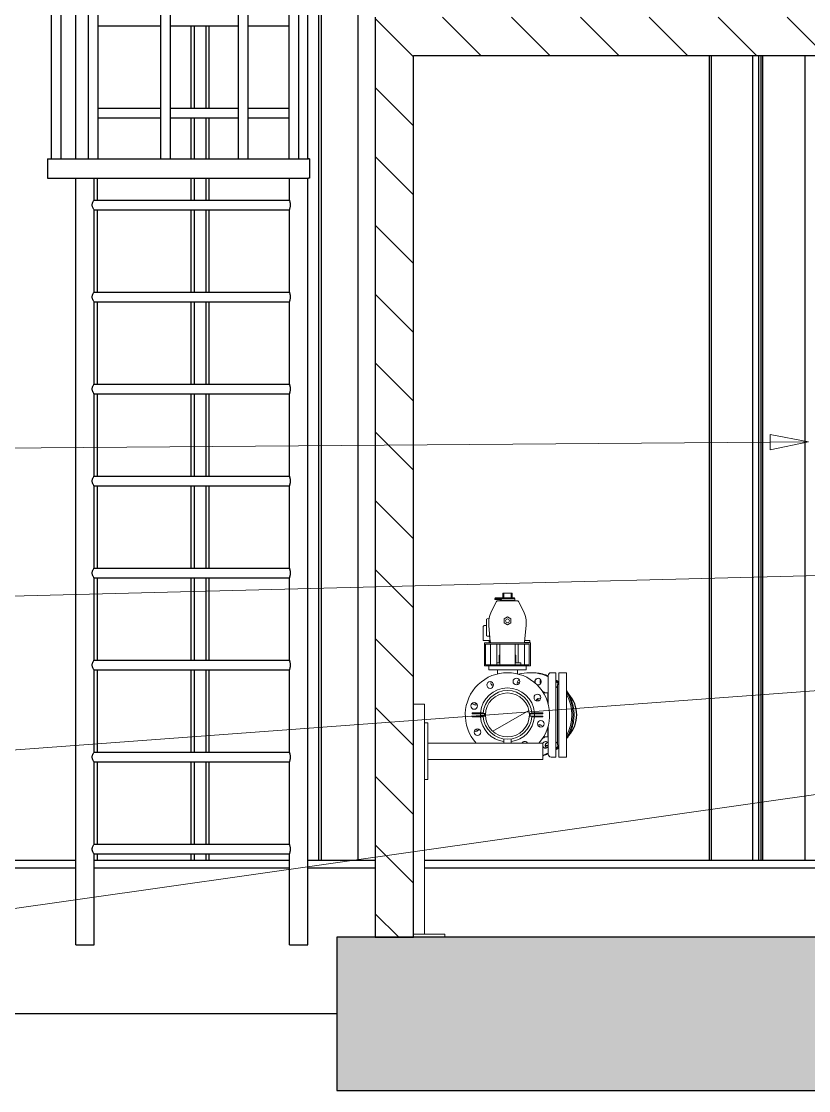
# Model space of a CAD drawing. Header units: millimetres. Extents: x -4172 to 126100, y -2 to 142133.
# Drawn here: x 81926 to 87057, y 19235 to 26207 of the extents above; entities that cross this region are included whole.
import ezdxf

# ---------------------------------------------------------------- set-up
doc = ezdxf.new("R2010")
doc.units = ezdxf.units.MM
doc.header["$LTSCALE"] = 100
for name, color, linetype, lineweight in [('Hatch', 7, 'Continuous', 18), ('Symbol', 7, 'Continuous', 18), ('Visible', 7, 'Continuous', 25)]:
    doc.layers.add(name, color=color, linetype=linetype, lineweight=lineweight)
doc.layers.add('P_Biomass (BM)', color=150, linetype='Continuous', lineweight=18, true_color=0x007fff)

# ---------------------------------------------------------------- blocks, each defined once
blk = doc.blocks.new('Balloon32')
at = {"layer": 'Symbol'}
blk.add_line((873.9, 226.011), (787.684, 223.819), dxfattribs=at)
blk = doc.blocks.new('Balloon33')
at = {"layer": 'Symbol'}
blk.add_line((874.357, 218.67), (787.149, 212.24), dxfattribs=at)
blk = doc.blocks.new('Balloon34')
at = {"layer": 'Symbol'}
blk.add_line((895.178, 215.098), (786.954, 199.695), dxfattribs=at)
blk = doc.blocks.new('Balloon35')
at = {"layer": 'Symbol'}
for p, q in [((870.571, 234.658), (868.067, 235.138)), ((868.067, 235.138), (868.075, 234.138)), ((868.071, 234.638), (788.006, 234.013)), ((868.071, 234.638), (870.571, 234.658)), ((868.075, 234.138), (870.571, 234.658))]:
    blk.add_line(p, q, dxfattribs=at)
at = {"layer": 'Symbol', "flags": 128}
blk.add_lwpolyline([(868.075, 234.138), (870.571, 234.658), (868.067, 235.138), (868.075, 234.138)], dxfattribs=at)
at = {"layer": 'Symbol'}
blk.add_solid([(868.075, 234.138), (870.571, 234.658), (868.067, 235.138), (868.075, 234.138)], dxfattribs=at)

msp = doc.modelspace()

# ---------------------------------------------------------------- hatches: boundary and pattern name
at = {"layer": 'Hatch'}
h = msp.add_hatch(dxfattribs=at)
h.set_pattern_fill('ANSI31', color=256, scale=2540, angle=90.00021, style=0)
h.set_pattern_definition([(135.0002, (0, 0), (-224.5056, -224.5072), [])])
h.paths.add_polyline_path([(84232.42, 26235.4), (84232.42, 20235.4), (84482.42, 20235.4), (84482.42, 25985.4), (97232.42, 25985.4), (97232.42, 20235.4), (97482.42, 20235.4), (97482.42, 26235.4)])
h = msp.add_hatch(dxfattribs=at)
h.set_pattern_fill('ANSI31', color=256, scale=2540, angle=-14.999978, style=0)
h.set_pattern_definition([(30.00002, (0, 0), (-158.7501, 274.963), [])])
edge = h.paths.add_edge_path()
edge.add_ellipse((85094.12, 21685.4), major_axis=(0, 142.88), ratio=1, start_angle=0, end_angle=360)
h = msp.add_hatch(dxfattribs=at)
h.set_pattern_fill('AR-CONC', color=256, scale=53.832768, angle=45, style=0)
h.set_pattern_definition([(95, (0, 0), (296.9157, 249.1419), [40.3746, -444.1203]), (40, (0, 0), (-339.1422, 233.5094), [32.2997, -355.2963]), (145.45144, (24.74, 20.76), (-42.2265, 482.6513), [34.3131, -377.4442]), (91.1842, (-76.13, 76.13), (469.2567, 343.2451), [60.562, -666.1805]), (141.63564, (-37, 104.73), (-15.0194, 726.587), [51.4697, -566.1666]), (36.18416, (-76.13, 76.13), (-15.0194, 726.587), [48.4495, -532.9444]), (66, (-19.03, 95.16), (380.4747, 73.9568), [40.3746, -444.1203]), (11, (-19.03, 95.16), (-183.4129, 368.6513), [32.2997, -355.2963]), (116.45144, (12.67, 101.33), (197.0618, 442.6081), [34.3131, -377.4442]), (82.5, (0, 0), (-122.08905, 131.34647), [0, -350.98965, 0, -360.67955, 0, -356.6421]), (52.5, (0, 0), (-49.99608, 250.27363), [0, -205.64117, 0, -342.91473, 0, -135.92774]), (12.5, (-84.89, -84.89), (211.7879, 194.61663), [0, -134.5819, 0, -419.8956, 0, -557.16915]), (2.5, (-122.95, -122.95), (183.88734, 260.0983), [0, -174.9565, 0, -278.85374, 0, -395.67085])])
h.paths.add_polyline_path([(83982.42, 19235.4), (97732.42, 19235.4), (97732.42, 20235.4), (97482.42, 20235.4), (97232.42, 20235.4), (84482.42, 20235.4), (84232.42, 20235.4), (83982.42, 20235.4)])

# ---------------------------------------------------------------- linework, layer by layer
at = {"layer": 'P_Biomass (BM)'}
for p, q in [((85062.87, 22469.15), (85063.28, 22469.15)), ((85062.87, 22447.9), (85062.87, 22469.15)), ((85063.28, 22479.15), (85063.28, 22469.15)), ((85070.11, 22479.15), (85063.28, 22479.15)), ((85070.11, 22447.9), (85070.11, 22479.15)), ((85070.11, 22479.15), (85118.14, 22479.15)), ((85118.14, 22479.15), (85118.14, 22447.9)), ((85124.97, 22479.15), (85118.14, 22479.15)), ((85124.97, 22469.15), (85124.97, 22479.15)), ((85124.97, 22469.15), (85125.37, 22469.15)), ((85125.37, 22447.9), (85125.37, 22469.15)), ((85023.28, 22425.08), (84990.2, 22360.81)), ((85011.62, 22442.9), (85016.62, 22447.9)), ((85015.74, 22442.9), (85011.62, 22442.9)), ((85011.62, 22442.9), (85011.62, 22436.65)), ((85015.74, 22436.65), (85011.62, 22436.65)), ((85015.74, 22442.9), (85054.81, 22442.9)), ((85054.81, 22436.65), (85015.74, 22436.65)), ((85057.77, 22447.9), (85016.62, 22447.9)), ((85158.3, 22429.15), (85029.95, 22429.15)), ((85046, 22431.65), (85046, 22436.65)), ((85142.25, 22431.65), (85046, 22431.65)), ((85142.25, 22442.9), (85054.81, 22442.9)), ((85054.81, 22442.9), (85054.81, 22436.65)), ((85057.77, 22447.9), (85137.25, 22447.9)), ((85137.25, 22447.9), (85142.25, 22442.9)), ((85142.25, 22431.65), (85142.25, 22442.9)), ((85198.05, 22360.81), (85164.97, 22425.08)), ((84974.16, 22313.18), (84961.19, 22312.05)), ((85094.12, 22323.77), (85072.37, 22311.21)), ((85072.37, 22311.21), (85072.37, 22286.09)), ((85115.87, 22311.21), (85094.12, 22323.77)), ((85115.87, 22286.09), (85115.87, 22311.21)), ((84935.54, 22170.4), (84935.54, 22256.65)), ((84948.04, 22269.15), (84956.62, 22269.15)), ((84956.62, 22307.07), (84956.62, 22203.73)), ((84972.33, 22268.81), (84982.25, 22160.96)), ((85072.37, 22286.09), (85094.12, 22273.54)), ((85094.12, 22273.54), (85115.87, 22286.09)), ((85206, 22160.96), (85215.92, 22268.81)), ((84961.19, 22198.75), (84974.75, 22197.56)), ((84974.8, 22170.4), (84935.54, 22170.4)), ((84989.72, 22154.15), (84944.12, 22154.15)), ((84944.12, 22154.15), (84944.12, 22004.15)), ((84951.62, 22011.65), (84951.62, 22146.65)), ((84951.62, 22146.65), (85236.62, 22146.65)), ((84974.8, 22170.4), (84981.38, 22170.4)), ((84974.8, 22157.9), (84974.8, 22170.4)), ((84974.8, 22157.9), (84983.22, 22157.9)), ((84983.97, 22154.15), (84983.97, 22156.83)), ((84983.97, 22011.65), (84983.97, 22146.65)), ((84989.72, 22154.15), (85198.53, 22154.15)), ((85023.97, 22011.65), (85023.97, 22146.65)), ((85044.12, 22146.65), (85044.12, 22011.65)), ((85144.12, 22146.65), (85144.12, 22011.65)), ((85164.28, 22025.4), (85164.28, 22146.65)), ((85244.12, 22154.15), (85198.53, 22154.15)), ((85204.28, 22154.15), (85204.28, 22156.83)), ((85204.28, 22011.65), (85204.28, 22146.65)), ((85205.03, 22157.9), (85239.96, 22157.9)), ((85206.87, 22170.4), (85239.96, 22170.4)), ((85236.62, 22146.65), (85236.62, 22011.65)), ((85239.96, 22157.9), (85239.96, 22170.4)), ((85244.12, 22154.15), (85244.12, 22004.15)), ((85039.12, 22075.4), (85044.12, 22075.4)), ((85039.12, 22075.4), (85039.12, 22025.4)), ((85144.12, 22075.4), (85149.12, 22075.4)), ((85149.12, 22075.4), (85149.12, 22025.4)), ((84971.62, 22004.15), (84944.12, 22004.15)), ((85236.62, 22011.65), (84951.62, 22011.65)), ((84971.62, 22004.15), (85216.62, 22004.15)), ((84971.62, 21979.15), (84971.62, 22004.15)), ((84971.62, 21979.15), (85216.62, 21979.15)), ((85023.97, 22025.4), (85044.12, 22025.4)), ((85029.12, 21979.15), (85029.12, 21952.61)), ((85144.12, 22025.4), (85181.62, 22025.4)), ((85159.12, 21979.15), (85159.12, 21952.61)), ((85181.62, 22025.4), (85181.62, 22011.65)), ((85216.62, 22004.15), (85216.62, 21979.15)), ((85244.12, 22004.15), (85216.62, 22004.15)), ((85244.56, 21960.4), (85238.17, 21960.4)), ((85252.26, 21960.4), (85258.66, 21960.4)), ((85359.12, 21940.4), (85359.12, 21758.89)), ((85410.37, 21960.4), (85379.12, 21960.4)), ((85410.37, 21960.4), (85410.37, 21410.4)), ((85429.12, 21960.4), (85429.12, 21410.4)), ((85479.12, 21960.4), (85429.12, 21960.4)), ((85479.12, 21960.4), (85479.12, 21410.4)), ((85329.1, 21828.28), (85356.62, 21828.28)), ((85356.62, 21828.28), (85356.62, 21767.37)), ((85356.62, 21828.28), (85356.62, 21767.37)), ((85359.12, 21828.28), (85356.62, 21828.28)), ((85420.37, 21882.9), (85420.37, 21487.9)), ((85429.12, 21882.9), (85420.37, 21882.9)), ((84482.42, 21755.4), (84544.12, 21755.4)), ((84554.12, 21755.4), (84544.12, 21755.4)), ((84554.12, 21633.53), (84554.12, 21755.4)), ((84864.12, 21699.15), (84935.97, 21699.15)), ((84864.12, 21692.9), (84864.12, 21699.15)), ((84946.81, 21692.9), (84864.12, 21692.9)), ((84935.69, 21695.37), (84951.53, 21694.37)), ((85236.72, 21694.37), (85252.56, 21695.37)), ((85324.12, 21692.9), (85241.43, 21692.9)), ((85252.28, 21699.15), (85324.12, 21699.15)), ((85324.12, 21699.15), (85324.12, 21692.9)), ((84554.12, 21633.53), (84554.12, 21263.53)), ((84554.12, 21633.53), (84574.12, 21633.53)), ((84574.12, 21633.53), (84574.12, 21263.53)), ((84864.12, 21677.9), (84864.12, 21671.65)), ((84946.81, 21677.9), (84864.12, 21677.9)), ((84864.12, 21671.65), (84935.97, 21671.65)), ((84935.69, 21675.43), (84951.53, 21676.43)), ((85236.72, 21676.43), (85252.56, 21675.43)), ((85324.12, 21677.9), (85241.43, 21677.9)), ((85252.28, 21671.65), (85324.12, 21671.65)), ((85324.12, 21671.65), (85324.12, 21677.9)), ((85356.62, 21603.43), (85356.62, 21542.53)), ((85356.62, 21603.43), (85356.62, 21542.53)), ((85359.12, 21611.92), (85359.12, 21430.4)), ((84574.12, 21501.65), (85324.12, 21501.65)), ((85070.37, 21528.44), (85070.37, 21501.65)), ((85117.87, 21528.44), (85117.87, 21501.65)), ((85324.12, 21491.65), (85324.12, 21501.65)), ((85324.12, 21491.65), (85324.12, 21405.4)), ((85329.1, 21542.53), (85356.62, 21542.53)), ((85359.12, 21542.53), (85356.62, 21542.53)), ((85429.12, 21487.9), (85420.37, 21487.9)), ((85324.12, 21395.4), (85324.12, 21405.4)), ((85410.37, 21410.4), (85379.12, 21410.4)), ((85479.12, 21410.4), (85429.12, 21410.4)), ((84574.12, 21395.4), (85324.12, 21395.4)), ((84554.12, 21263.53), (84574.12, 21263.53)), ((84554.12, 20255.4), (84554.12, 21263.53)), ((84482.42, 20255.4), (84686, 20255.4)), ((84686, 20235.4), (84686, 20255.4))]:
    msp.add_line(p, q, dxfattribs=at)
for centre, radius in [((85094.12, 22298.65), 12.5), ((84981.7, 21880.3), 21.87), ((85152.44, 21902.71), 21.88), ((85094.12, 21685.4), 142.88), ((84876.81, 21743.71), 21.88), ((85289.02, 21797.83), 21.87), ((85311.44, 21627.09), 21.88), ((84899.23, 21572.97), 21.87)]:
    msp.add_circle(centre, radius, dxfattribs=at)
for centre, radius, start, end in [((85029.95, 22421.65), 7.5, 90, 152.762987), ((85158.3, 22421.65), 7.5, 27.237013, 90), ((84961.62, 22307.07), 5, 95, 180), ((85139.12, 22284.15), 167.5, 152.762987, 185.25511), ((85049.12, 22284.15), 167.5, 354.74489, 27.237013), ((84948.04, 22256.65), 12.5, 90, 180), ((84961.62, 22203.73), 5, 180, 265), ((84974.32, 22192.58), 5, 5.25511, 85), ((84989.72, 22161.65), 7.5, 185.25511, 270), ((85198.53, 22161.65), 7.5, 270, 354.74489), ((85094.12, 21685.4), 275, 318.073109, 221.926891), ((85008.02, 21893.27), 22.5, 158.553109, 253.925736), ((85180.23, 21893.27), 22.5, 113.553109, 208.925736), ((85094.12, 21685.4), 222.5, 69.411728, 73.228386), ((85379.12, 21940.4), 20, 90, 180), ((85094.12, 21685.4), 176.25, 4.47443, 175.52557), ((85094.12, 21685.4), 158.75, 3.600437, 176.399563), ((85094.12, 21685.4), 222.5, 114.411728, 118.228386), ((85402.87, 21854.15), 17.5, 0, 64.623066), ((84886.25, 21771.5), 22.5, 203.553109, 298.925736), ((85094.12, 21685.4), 222.5, 159.411728, 163.228386), ((85302, 21771.5), 22.5, 68.553109, 163.925736), ((85094.12, 21685.4), 222.5, 24.411728, 28.228386), ((85094.12, 21685.4), 176.25, 177.561145, 182.438855), ((85094.12, 21685.4), 148.75, 177.109912, 182.890088), ((85094.12, 21685.4), 147.5, 176.399563, 177.085398), ((85094.12, 21685.4), 147.5, 2.914602, 3.600437), ((85094.12, 21685.4), 148.75, 357.109912, 2.890088), ((85094.12, 21685.4), 176.25, 357.561145, 2.438855), ((85094.12, 21685.4), 176.25, 184.47443, 262.255734), ((85094.12, 21685.4), 158.75, 183.600437, 356.399563), ((85094.12, 21685.4), 147.5, 182.914602, 183.600437), ((85094.12, 21685.4), 176.25, 277.744266, 355.52557), ((85094.12, 21685.4), 147.5, 356.399563, 357.085398), ((85302, 21599.3), 22.5, 23.553109, 118.925736), ((85094.12, 21685.4), 222.5, 339.411728, 343.228386), ((84886.25, 21599.3), 22.5, 248.553109, 343.925736), ((85094.12, 21685.4), 222.5, 204.411728, 208.228386), ((85206.55, 21490.5), 21.88, 30.636396, 149.363604), ((85402.87, 21516.65), 17.5, 295.376934, 0), ((85379.12, 21430.4), 20, 180, 270)]:
    msp.add_arc(centre, radius, start, end, dxfattribs=at)
for centre, major_axis, start_param, end_param in [((85244.56, 21685.4), (0, 275), 5.8435663, 6.2831853), ((85252.26, 21685.4), (0, 275), 5.8749525, 6.2974892), ((85293.23, 21902.13), (0, 21.88), 2.8616721, 8.2370914), ((85295.28, 21902.13), (0, 21.88), 0.047822, 2.1138635), ((85327.98, 21899.65), (0, 21.87), 0.8799215, 2.122053), ((85330.02, 21899.65), (0, -21.87), 4.1127959, 5.1801098), ((85252.26, 21685.4), (0, -275), 2.4247061, 2.5137703), ((85244.56, 21685.4), (0, 275), 5.5276924, 5.6195425), ((85295.28, 21902.13), (0, -21.88), 5.8329541, 6.2353633), ((85252.26, 21685.4), (0, -275), 1.0024511, 2.1391416), ((85244.56, 21685.4), (0, 275), 4.1996407, 5.2251373), ((85342.24, 21489.41), (0, 21.88), 5.3751187, 7.2921899), ((85344.29, 21489.41), (0, 21.88), 0.047822, 1.2282712), ((85344.29, 21489.41), (0, -21.88), 5.0549141, 6.2353633), ((85342.24, 21489.41), (0, -21.88), 5.2741808, 7.191252), ((85361.43, 21485.31), (0, 21.87), 0.2692377, 2.4599151), ((85363.48, 21485.31), (0, 21.87), 0.3421331, 2.4258162), ((85244.56, 21685.4), (0, 275), 3.8052354, 3.8970855), ((85252.26, 21685.4), (0, -275), 0.6278224, 0.7168866), ((85244.56, 21685.4), (0, -275), 0.3000504, 0.439619), ((85252.26, 21685.4), (0, -275), 0.2702388, 0.4082328)]:
    msp.add_ellipse(centre, major_axis=major_axis, ratio=0.9788222, start_param=start_param, end_param=end_param, dxfattribs=at)
for points in [[(85057.77, 22447.9), (85056.76, 22446.24), (85055.77, 22444.57), (85054.81, 22442.9)], [(85238.17, 21960.4), (85214.11, 21960.4), (85190.05, 21957.1), (85166.86, 21950.61)], [(85322.02, 21531.49), (85327.86, 21534.83), (85333.51, 21538.51), (85338.93, 21542.53)], [(85429.12, 21472.35), (85423.08, 21467.32), (85416.82, 21462.55), (85410.37, 21458.07)]]:
    msp.add_open_spline(points, degree=3, dxfattribs=at)
for points, knots in [([(85258.66, 21960.4), (85287.38, 21960.4), (85316.09, 21955.68), (85348.66, 21944.69), (85353.93, 21942.72), (85359.12, 21940.59)], [0.86770451, 0.86770451, 0.86770451, 0.86770451, 1.18672668, 1.18672668, 1.24900381, 1.24900381, 1.24900381, 1.24900381]), ([(85410.37, 21912.73), (85413.44, 21910.6), (85416.47, 21908.4), (85422.73, 21903.65), (85425.96, 21901.09), (85429.12, 21898.46)], [1.464653055, 1.464653055, 1.464653055, 1.464653055, 1.505956001, 1.505956001, 1.551420717, 1.551420717, 1.551420717, 1.551420717]), ([(85338.93, 21828.28), (85336.92, 21829.77), (85334.87, 21831.21), (85329.28, 21834.98), (85325.69, 21837.22), (85322.02, 21839.31)], [8.67732603, 8.67732603, 8.67732603, 8.67732603, 8.72072357, 8.72072357, 8.79404966, 8.79404966, 8.79404966, 8.79404966]), ([(85479.12, 21843.69), (85479.19, 21843.59), (85479.25, 21843.5), (85495.85, 21819.38), (85508.57, 21792.66), (85525.14, 21736.45), (85528.97, 21706.97), (85527.34, 21648.26), (85521.87, 21619.04), (85503.91, 21568.64), (85492.81, 21546.95), (85479.12, 21527.11)], [1.8244379, 1.8244379, 1.8244379, 1.8244379, 1.8257044, 1.8257044, 2.1460484, 2.1460484, 2.4668324, 2.4668324, 2.7877571, 2.7877571, 3.0525638, 3.0525638, 3.0525638, 3.0525638]), ([(85359.12, 21430.21), (85349.08, 21426.09), (85338.78, 21422.59), (85326.92, 21419.36), (85325.52, 21418.99), (85324.12, 21418.63)], [3.62799787, 3.62799787, 3.62799787, 3.62799787, 3.74836685, 3.74836685, 3.76440899, 3.76440899, 3.76440899, 3.76440899])]:
    msp.add_open_spline(points, degree=3, knots=knots, dxfattribs=at)
at = {"layer": 'Visible'}
for p, q in [((83862.45, 29960.4), (83862.45, 20735.4)), ((83880.97, 20735.4), (83880.97, 29960.4)), ((84119.88, 20735.4), (84119.88, 29960.4)), ((82119.48, 26341.65), (82119.48, 25310.4)), ((82181.98, 26341.65), (82181.98, 25310.4)), ((82279.74, 25310.4), (82279.74, 26341.65)), ((82361.94, 26341.65), (82361.94, 25310.4)), ((82424.44, 26341.65), (82424.44, 25310.4)), ((82833.17, 26341.65), (82833.17, 25310.4)), ((82895.67, 26341.65), (82895.67, 25310.4)), ((83338.43, 26341.65), (83338.43, 25310.4)), ((83400.93, 26341.65), (83400.93, 25310.4)), ((83668.89, 26341.65), (83668.89, 25310.4)), ((83731.39, 26341.65), (83731.39, 25310.4)), ((83792.42, 25310.4), (83792.42, 26341.65)), ((84232.42, 26235.4), (84232.42, 20235.4)), ((82424.44, 26179.15), (82833.17, 26179.15)), ((82895.67, 26179.15), (83338.43, 26179.15)), ((83031.52, 25641.65), (83031.52, 26179.15)), ((83051.97, 26179.15), (83051.97, 25641.65)), ((83128.76, 26179.15), (83128.76, 25641.65)), ((83149.2, 25641.65), (83149.2, 26179.15)), ((83400.93, 26179.15), (83668.89, 26179.15)), ((84482.42, 20235.4), (84482.42, 25985.4)), ((84482.42, 25985.4), (97232.42, 25985.4)), ((86410.88, 20735.4), (86410.88, 25985.4)), ((86423.49, 20735.4), (86423.49, 25985.4)), ((86693.54, 20735.4), (86693.54, 25985.4)), ((86732.23, 20735.4), (86732.23, 25985.4)), ((86747.11, 20735.4), (86747.11, 25985.4)), ((86758.03, 20735.4), (86758.03, 25985.4)), ((87033.64, 20735.4), (87033.64, 25985.4)), ((82424.44, 25641.65), (82833.17, 25641.65)), ((82895.67, 25641.65), (83338.43, 25641.65)), ((83400.93, 25641.65), (83668.89, 25641.65)), ((82424.44, 25579.15), (82833.17, 25579.15)), ((82895.67, 25579.15), (83338.43, 25579.15)), ((83031.52, 25310.4), (83031.52, 25579.15)), ((83051.97, 25579.15), (83051.97, 25310.4)), ((83128.76, 25579.15), (83128.76, 25310.4)), ((83149.2, 25310.4), (83149.2, 25579.15)), ((83400.93, 25579.15), (83668.89, 25579.15)), ((82096.67, 25310.4), (83796.78, 25310.4)), ((82096.67, 25310.4), (82096.67, 25185.4)), ((83804.59, 25310.4), (83796.78, 25310.4)), ((83804.59, 25310.4), (83804.59, 25185.4)), ((82096.67, 25185.4), (83796.78, 25185.4)), ((82279.74, 20185.4), (82279.74, 25185.4)), ((82399.74, 25041.65), (82399.74, 25185.4)), ((82421.37, 25041.65), (82421.37, 25185.4)), ((83031.52, 25041.65), (83031.52, 25185.4)), ((83051.97, 25185.4), (83051.97, 25041.65)), ((83128.76, 25185.4), (83128.76, 25041.65)), ((83149.2, 25041.65), (83149.2, 25185.4)), ((83672.42, 25041.04), (83672.42, 25185.4)), ((83792.42, 20185.4), (83792.42, 25185.4)), ((83804.59, 25185.4), (83796.78, 25185.4)), ((82399.42, 25041.65), (83672.42, 25041.65)), ((82399.42, 24979.15), (83672.42, 24979.15)), ((82399.74, 24441.65), (82399.74, 24979.15)), ((82421.37, 24441.65), (82421.37, 24979.15)), ((83031.52, 24441.65), (83031.52, 24979.15)), ((83051.97, 24979.15), (83051.97, 24441.65)), ((83128.76, 24979.15), (83128.76, 24441.65)), ((83149.2, 24441.65), (83149.2, 24979.15)), ((83672.42, 24441.04), (83672.42, 24979.76)), ((82399.42, 24441.65), (83672.42, 24441.65)), ((82399.42, 24379.15), (83672.42, 24379.15)), ((82399.74, 23841.65), (82399.74, 24379.15)), ((82421.37, 23841.65), (82421.37, 24379.15)), ((83031.52, 23841.65), (83031.52, 24379.15)), ((83051.97, 24379.15), (83051.97, 23841.65)), ((83128.76, 24379.15), (83128.76, 23841.65)), ((83149.2, 23841.65), (83149.2, 24379.15)), ((83672.42, 23841.04), (83672.42, 24379.76)), ((82399.42, 23841.65), (83672.42, 23841.65)), ((82399.42, 23779.15), (83672.42, 23779.15)), ((82399.74, 23241.65), (82399.74, 23779.15)), ((82421.37, 23241.65), (82421.37, 23779.15)), ((83031.52, 23241.65), (83031.52, 23779.15)), ((83051.97, 23779.15), (83051.97, 23241.65)), ((83128.76, 23779.15), (83128.76, 23241.65)), ((83149.2, 23241.65), (83149.2, 23779.15)), ((83672.42, 23241.04), (83672.42, 23779.76)), ((82399.42, 23241.65), (83672.42, 23241.65)), ((82399.42, 23179.15), (83672.42, 23179.15)), ((82399.74, 22641.65), (82399.74, 23179.15)), ((82421.37, 22641.65), (82421.37, 23179.15)), ((83031.52, 22641.65), (83031.52, 23179.15)), ((83051.97, 23179.15), (83051.97, 22641.65)), ((83128.76, 23179.15), (83128.76, 22641.65)), ((83149.2, 22641.65), (83149.2, 23179.15)), ((83672.42, 22641.04), (83672.42, 23179.76)), ((82399.42, 22641.65), (83672.42, 22641.65)), ((82399.42, 22579.15), (83672.42, 22579.15)), ((82399.74, 22041.65), (82399.74, 22579.15)), ((82421.37, 22041.65), (82421.37, 22579.15)), ((83031.52, 22041.65), (83031.52, 22579.15)), ((83051.97, 22579.15), (83051.97, 22041.65)), ((83128.76, 22579.15), (83128.76, 22041.65)), ((83149.2, 22041.65), (83149.2, 22579.15)), ((83672.42, 22041.04), (83672.42, 22579.76)), ((82399.42, 22041.65), (83672.42, 22041.65)), ((82399.42, 21979.15), (83672.42, 21979.15)), ((82399.74, 21441.65), (82399.74, 21979.15)), ((82421.37, 21441.65), (82421.37, 21979.15)), ((83031.52, 21441.65), (83031.52, 21979.15)), ((83051.97, 21979.15), (83051.97, 21441.65)), ((83128.76, 21979.15), (83128.76, 21441.65)), ((83149.2, 21441.65), (83149.2, 21979.15)), ((83672.42, 21441.04), (83672.42, 21979.76)), ((82399.42, 21441.65), (83672.42, 21441.65)), ((82399.42, 21379.15), (83672.42, 21379.15)), ((82399.74, 20841.65), (82399.74, 21379.15)), ((82421.37, 20841.65), (82421.37, 21379.15)), ((83031.52, 20841.65), (83031.52, 21379.15)), ((83051.97, 21379.15), (83051.97, 20841.65)), ((83128.76, 21379.15), (83128.76, 20841.65)), ((83149.2, 20841.65), (83149.2, 21379.15)), ((83672.42, 20841.04), (83672.42, 21379.76)), ((82399.42, 20841.65), (83672.42, 20841.65)), ((82399.42, 20779.15), (83672.42, 20779.15)), ((82399.74, 20185.4), (82399.74, 20779.15)), ((82421.37, 20735.4), (82421.37, 20779.15)), ((83031.52, 20735.4), (83031.52, 20779.15)), ((83051.97, 20779.15), (83051.97, 20735.4)), ((83128.76, 20779.15), (83128.76, 20735.4)), ((83149.2, 20735.4), (83149.2, 20779.15)), ((83672.42, 20185.4), (83672.42, 20779.76)), ((82279.74, 20735.4), (80232.42, 20735.4)), ((83672.42, 20735.4), (82399.74, 20735.4)), ((84232.42, 20735.4), (83792.42, 20735.4)), ((87558.43, 20735.4), (84554.12, 20735.4)), ((82279.74, 20685.4), (80232.42, 20685.4)), ((83672.42, 20685.4), (82399.74, 20685.4)), ((84232.42, 20685.4), (83792.42, 20685.4)), ((87558.43, 20685.4), (84554.12, 20685.4)), ((97732.42, 20235.4), (83982.42, 20235.4)), ((83982.42, 20235.4), (83982.42, 19235.4)), ((84232.42, 20235.4), (84482.42, 20235.4)), ((82279.74, 20185.4), (82399.74, 20185.4)), ((83672.42, 20185.4), (83792.42, 20185.4)), ((83982.42, 19735.4), (80232.42, 19735.4)), ((83982.42, 19235.4), (97732.42, 19235.4))]:
    msp.add_line(p, q, dxfattribs=at)
for centre, ratio, start_param, end_param in [((85347.46, 21685.4), 0.9905498, 0.8282245, 2.3133681), ((85347.46, 21685.4), 0.9905498, 6.2559855, 6.342118), ((85352.57, 21685.4), 0.9788222, 6.2295078, 6.2701914)]:
    msp.add_ellipse(centre, major_axis=(0, -200), ratio=ratio, start_param=start_param, end_param=end_param, dxfattribs=at)
for points, knots in [([(82399.42, 24979.15), (82399.22, 24979.15), (82398.91, 24979.35), (82398.08, 24980.16), (82397.56, 24980.77), (82395.79, 24983.18), (82394.32, 24985.58), (82391.61, 24991.04), (82390.18, 24994.5), (82388.62, 25000.25), (82388.2, 25002.26), (82387.64, 25006.33), (82387.5, 25008.39), (82387.5, 25012.41), (82387.64, 25014.47), (82388.2, 25018.54), (82388.62, 25020.55), (82390.18, 25026.3), (82391.61, 25029.76), (82394.32, 25035.22), (82395.79, 25037.62), (82397.56, 25040.03), (82398.08, 25040.64), (82398.91, 25041.45), (82399.22, 25041.65), (82399.42, 25041.65)], [1.9257848, 1.9257848, 1.9257848, 1.9257848, 2.1661114, 2.1661114, 2.406438, 2.406438, 2.8870911, 2.8870911, 3.3693304, 3.3693304, 3.61045, 3.61045, 3.8515697, 3.8515697, 4.0926893, 4.0926893, 4.333809, 4.333809, 4.8160483, 4.8160483, 5.2967014, 5.2967014, 5.5370279, 5.5370279, 5.7773545, 5.7773545, 5.7773545, 5.7773545]), ([(83672.42, 25041.04), (83672.42, 25040.64), (83672.53, 25040.03), (83673.11, 25037.62), (83673.88, 25035.22), (83675.47, 25029.76), (83676.42, 25026.3), (83677.49, 25020.55), (83677.78, 25018.54), (83678.18, 25014.47), (83678.28, 25012.41), (83678.28, 25008.39), (83678.18, 25006.33), (83677.78, 25002.26), (83677.49, 25000.25), (83676.42, 24994.5), (83675.47, 24991.04), (83673.88, 24985.58), (83673.11, 24983.18), (83672.53, 24980.77), (83672.42, 24980.16), (83672.42, 24979.76)], [2.1672169, 2.1672169, 2.1672169, 2.1672169, 2.406438, 2.406438, 2.8870911, 2.8870911, 3.3693304, 3.3693304, 3.61045, 3.61045, 3.8515697, 3.8515697, 4.0926893, 4.0926893, 4.333809, 4.333809, 4.8160483, 4.8160483, 5.2967014, 5.2967014, 5.5359224, 5.5359224, 5.5359224, 5.5359224]), ([(82399.42, 24379.15), (82399.22, 24379.15), (82398.91, 24379.35), (82398.08, 24380.16), (82397.56, 24380.77), (82395.79, 24383.18), (82394.32, 24385.58), (82391.61, 24391.04), (82390.18, 24394.5), (82388.62, 24400.25), (82388.2, 24402.26), (82387.64, 24406.33), (82387.5, 24408.39), (82387.5, 24412.41), (82387.64, 24414.47), (82388.2, 24418.54), (82388.62, 24420.55), (82390.18, 24426.3), (82391.61, 24429.76), (82394.32, 24435.22), (82395.79, 24437.62), (82397.56, 24440.03), (82398.08, 24440.64), (82398.91, 24441.45), (82399.22, 24441.65), (82399.42, 24441.65)], [1.9257848, 1.9257848, 1.9257848, 1.9257848, 2.1661114, 2.1661114, 2.406438, 2.406438, 2.8870911, 2.8870911, 3.3693304, 3.3693304, 3.61045, 3.61045, 3.8515697, 3.8515697, 4.0926893, 4.0926893, 4.333809, 4.333809, 4.8160483, 4.8160483, 5.2967014, 5.2967014, 5.5370279, 5.5370279, 5.7773545, 5.7773545, 5.7773545, 5.7773545]), ([(83672.42, 24441.04), (83672.42, 24440.64), (83672.53, 24440.03), (83673.11, 24437.62), (83673.88, 24435.22), (83675.47, 24429.76), (83676.42, 24426.3), (83677.49, 24420.55), (83677.78, 24418.54), (83678.18, 24414.47), (83678.28, 24412.41), (83678.28, 24408.39), (83678.18, 24406.33), (83677.78, 24402.26), (83677.49, 24400.25), (83676.42, 24394.5), (83675.47, 24391.04), (83673.88, 24385.58), (83673.11, 24383.18), (83672.53, 24380.77), (83672.42, 24380.16), (83672.42, 24379.76)], [2.1672169, 2.1672169, 2.1672169, 2.1672169, 2.406438, 2.406438, 2.8870911, 2.8870911, 3.3693304, 3.3693304, 3.61045, 3.61045, 3.8515697, 3.8515697, 4.0926893, 4.0926893, 4.333809, 4.333809, 4.8160483, 4.8160483, 5.2967014, 5.2967014, 5.5359224, 5.5359224, 5.5359224, 5.5359224]), ([(82399.42, 23779.15), (82399.22, 23779.15), (82398.91, 23779.35), (82398.08, 23780.16), (82397.56, 23780.77), (82395.79, 23783.18), (82394.32, 23785.58), (82391.61, 23791.04), (82390.18, 23794.5), (82388.62, 23800.25), (82388.2, 23802.26), (82387.64, 23806.33), (82387.5, 23808.39), (82387.5, 23812.41), (82387.64, 23814.47), (82388.2, 23818.54), (82388.62, 23820.55), (82390.18, 23826.3), (82391.61, 23829.76), (82394.32, 23835.22), (82395.79, 23837.62), (82397.56, 23840.03), (82398.08, 23840.64), (82398.91, 23841.45), (82399.22, 23841.65), (82399.42, 23841.65)], [1.9257848, 1.9257848, 1.9257848, 1.9257848, 2.1661114, 2.1661114, 2.406438, 2.406438, 2.8870911, 2.8870911, 3.3693304, 3.3693304, 3.61045, 3.61045, 3.8515697, 3.8515697, 4.0926893, 4.0926893, 4.333809, 4.333809, 4.8160483, 4.8160483, 5.2967014, 5.2967014, 5.5370279, 5.5370279, 5.7773545, 5.7773545, 5.7773545, 5.7773545]), ([(83672.42, 23841.04), (83672.42, 23840.64), (83672.53, 23840.03), (83673.11, 23837.62), (83673.88, 23835.22), (83675.47, 23829.76), (83676.42, 23826.3), (83677.49, 23820.55), (83677.78, 23818.54), (83678.18, 23814.47), (83678.28, 23812.41), (83678.28, 23808.39), (83678.18, 23806.33), (83677.78, 23802.26), (83677.49, 23800.25), (83676.42, 23794.5), (83675.47, 23791.04), (83673.88, 23785.58), (83673.11, 23783.18), (83672.53, 23780.77), (83672.42, 23780.16), (83672.42, 23779.76)], [2.1672169, 2.1672169, 2.1672169, 2.1672169, 2.406438, 2.406438, 2.8870911, 2.8870911, 3.3693304, 3.3693304, 3.61045, 3.61045, 3.8515697, 3.8515697, 4.0926893, 4.0926893, 4.333809, 4.333809, 4.8160483, 4.8160483, 5.2967014, 5.2967014, 5.5359224, 5.5359224, 5.5359224, 5.5359224]), ([(82399.42, 23179.15), (82399.22, 23179.15), (82398.91, 23179.35), (82398.08, 23180.16), (82397.56, 23180.77), (82395.79, 23183.18), (82394.32, 23185.58), (82391.61, 23191.04), (82390.18, 23194.5), (82388.62, 23200.25), (82388.2, 23202.26), (82387.64, 23206.33), (82387.5, 23208.39), (82387.5, 23212.41), (82387.64, 23214.47), (82388.2, 23218.54), (82388.62, 23220.55), (82390.18, 23226.3), (82391.61, 23229.76), (82394.32, 23235.22), (82395.79, 23237.62), (82397.56, 23240.03), (82398.08, 23240.64), (82398.91, 23241.45), (82399.22, 23241.65), (82399.42, 23241.65)], [1.9257848, 1.9257848, 1.9257848, 1.9257848, 2.1661114, 2.1661114, 2.406438, 2.406438, 2.8870911, 2.8870911, 3.3693304, 3.3693304, 3.61045, 3.61045, 3.8515697, 3.8515697, 4.0926893, 4.0926893, 4.333809, 4.333809, 4.8160483, 4.8160483, 5.2967014, 5.2967014, 5.5370279, 5.5370279, 5.7773545, 5.7773545, 5.7773545, 5.7773545]), ([(83672.42, 23241.04), (83672.42, 23240.64), (83672.53, 23240.03), (83673.11, 23237.62), (83673.88, 23235.22), (83675.47, 23229.76), (83676.42, 23226.3), (83677.49, 23220.55), (83677.78, 23218.54), (83678.18, 23214.47), (83678.28, 23212.41), (83678.28, 23208.39), (83678.18, 23206.33), (83677.78, 23202.26), (83677.49, 23200.25), (83676.42, 23194.5), (83675.47, 23191.04), (83673.88, 23185.58), (83673.11, 23183.18), (83672.53, 23180.77), (83672.42, 23180.16), (83672.42, 23179.76)], [2.1672169, 2.1672169, 2.1672169, 2.1672169, 2.406438, 2.406438, 2.8870911, 2.8870911, 3.3693304, 3.3693304, 3.61045, 3.61045, 3.8515697, 3.8515697, 4.0926893, 4.0926893, 4.333809, 4.333809, 4.8160483, 4.8160483, 5.2967014, 5.2967014, 5.5359224, 5.5359224, 5.5359224, 5.5359224]), ([(82399.42, 22579.15), (82399.22, 22579.15), (82398.91, 22579.35), (82398.08, 22580.16), (82397.56, 22580.77), (82395.79, 22583.18), (82394.32, 22585.58), (82391.61, 22591.04), (82390.18, 22594.5), (82388.62, 22600.25), (82388.2, 22602.26), (82387.64, 22606.33), (82387.5, 22608.39), (82387.5, 22612.41), (82387.64, 22614.47), (82388.2, 22618.54), (82388.62, 22620.55), (82390.18, 22626.3), (82391.61, 22629.76), (82394.32, 22635.22), (82395.79, 22637.62), (82397.56, 22640.03), (82398.08, 22640.64), (82398.91, 22641.45), (82399.22, 22641.65), (82399.42, 22641.65)], [1.9257848, 1.9257848, 1.9257848, 1.9257848, 2.1661114, 2.1661114, 2.406438, 2.406438, 2.8870911, 2.8870911, 3.3693304, 3.3693304, 3.61045, 3.61045, 3.8515697, 3.8515697, 4.0926893, 4.0926893, 4.333809, 4.333809, 4.8160483, 4.8160483, 5.2967014, 5.2967014, 5.5370279, 5.5370279, 5.7773545, 5.7773545, 5.7773545, 5.7773545]), ([(83672.42, 22641.04), (83672.42, 22640.64), (83672.53, 22640.03), (83673.11, 22637.62), (83673.88, 22635.22), (83675.47, 22629.76), (83676.42, 22626.3), (83677.49, 22620.55), (83677.78, 22618.54), (83678.18, 22614.47), (83678.28, 22612.41), (83678.28, 22608.39), (83678.18, 22606.33), (83677.78, 22602.26), (83677.49, 22600.25), (83676.42, 22594.5), (83675.47, 22591.04), (83673.88, 22585.58), (83673.11, 22583.18), (83672.53, 22580.77), (83672.42, 22580.16), (83672.42, 22579.76)], [2.1672169, 2.1672169, 2.1672169, 2.1672169, 2.406438, 2.406438, 2.8870911, 2.8870911, 3.3693304, 3.3693304, 3.61045, 3.61045, 3.8515697, 3.8515697, 4.0926893, 4.0926893, 4.333809, 4.333809, 4.8160483, 4.8160483, 5.2967014, 5.2967014, 5.5359224, 5.5359224, 5.5359224, 5.5359224]), ([(82399.42, 21979.15), (82399.22, 21979.15), (82398.91, 21979.35), (82398.08, 21980.16), (82397.56, 21980.77), (82395.79, 21983.18), (82394.32, 21985.58), (82391.61, 21991.04), (82390.18, 21994.5), (82388.62, 22000.25), (82388.2, 22002.26), (82387.64, 22006.33), (82387.5, 22008.39), (82387.5, 22012.41), (82387.64, 22014.47), (82388.2, 22018.54), (82388.62, 22020.55), (82390.18, 22026.3), (82391.61, 22029.76), (82394.32, 22035.22), (82395.79, 22037.62), (82397.56, 22040.03), (82398.08, 22040.64), (82398.91, 22041.45), (82399.22, 22041.65), (82399.42, 22041.65)], [1.9257848, 1.9257848, 1.9257848, 1.9257848, 2.1661114, 2.1661114, 2.406438, 2.406438, 2.8870911, 2.8870911, 3.3693304, 3.3693304, 3.61045, 3.61045, 3.8515697, 3.8515697, 4.0926893, 4.0926893, 4.333809, 4.333809, 4.8160483, 4.8160483, 5.2967014, 5.2967014, 5.5370279, 5.5370279, 5.7773545, 5.7773545, 5.7773545, 5.7773545]), ([(83672.42, 22041.04), (83672.42, 22040.64), (83672.53, 22040.03), (83673.11, 22037.62), (83673.88, 22035.22), (83675.47, 22029.76), (83676.42, 22026.3), (83677.49, 22020.55), (83677.78, 22018.54), (83678.18, 22014.47), (83678.28, 22012.41), (83678.28, 22008.39), (83678.18, 22006.33), (83677.78, 22002.26), (83677.49, 22000.25), (83676.42, 21994.5), (83675.47, 21991.04), (83673.88, 21985.58), (83673.11, 21983.18), (83672.53, 21980.77), (83672.42, 21980.16), (83672.42, 21979.76)], [2.1672169, 2.1672169, 2.1672169, 2.1672169, 2.406438, 2.406438, 2.8870911, 2.8870911, 3.3693304, 3.3693304, 3.61045, 3.61045, 3.8515697, 3.8515697, 4.0926893, 4.0926893, 4.333809, 4.333809, 4.8160483, 4.8160483, 5.2967014, 5.2967014, 5.5359224, 5.5359224, 5.5359224, 5.5359224]), ([(82399.42, 21379.15), (82399.22, 21379.15), (82398.91, 21379.35), (82398.08, 21380.16), (82397.56, 21380.77), (82395.79, 21383.18), (82394.32, 21385.58), (82391.61, 21391.04), (82390.18, 21394.5), (82388.62, 21400.25), (82388.2, 21402.26), (82387.64, 21406.33), (82387.5, 21408.39), (82387.5, 21412.41), (82387.64, 21414.47), (82388.2, 21418.54), (82388.62, 21420.55), (82390.18, 21426.3), (82391.61, 21429.76), (82394.32, 21435.22), (82395.79, 21437.62), (82397.56, 21440.03), (82398.08, 21440.64), (82398.91, 21441.45), (82399.22, 21441.65), (82399.42, 21441.65)], [1.9257848, 1.9257848, 1.9257848, 1.9257848, 2.1661114, 2.1661114, 2.406438, 2.406438, 2.8870911, 2.8870911, 3.3693304, 3.3693304, 3.61045, 3.61045, 3.8515697, 3.8515697, 4.0926893, 4.0926893, 4.333809, 4.333809, 4.8160483, 4.8160483, 5.2967014, 5.2967014, 5.5370279, 5.5370279, 5.7773545, 5.7773545, 5.7773545, 5.7773545]), ([(83672.42, 21441.04), (83672.42, 21440.64), (83672.53, 21440.03), (83673.11, 21437.62), (83673.88, 21435.22), (83675.47, 21429.76), (83676.42, 21426.3), (83677.49, 21420.55), (83677.78, 21418.54), (83678.18, 21414.47), (83678.28, 21412.41), (83678.28, 21408.39), (83678.18, 21406.33), (83677.78, 21402.26), (83677.49, 21400.25), (83676.42, 21394.5), (83675.47, 21391.04), (83673.88, 21385.58), (83673.11, 21383.18), (83672.53, 21380.77), (83672.42, 21380.16), (83672.42, 21379.76)], [2.1672169, 2.1672169, 2.1672169, 2.1672169, 2.406438, 2.406438, 2.8870911, 2.8870911, 3.3693304, 3.3693304, 3.61045, 3.61045, 3.8515697, 3.8515697, 4.0926893, 4.0926893, 4.333809, 4.333809, 4.8160483, 4.8160483, 5.2967014, 5.2967014, 5.5359224, 5.5359224, 5.5359224, 5.5359224]), ([(82399.42, 20779.15), (82399.22, 20779.15), (82398.91, 20779.35), (82398.08, 20780.16), (82397.56, 20780.77), (82395.79, 20783.18), (82394.32, 20785.58), (82391.61, 20791.04), (82390.18, 20794.5), (82388.62, 20800.25), (82388.2, 20802.26), (82387.64, 20806.33), (82387.5, 20808.39), (82387.5, 20812.41), (82387.64, 20814.47), (82388.2, 20818.54), (82388.62, 20820.55), (82390.18, 20826.3), (82391.61, 20829.76), (82394.32, 20835.22), (82395.79, 20837.62), (82397.56, 20840.03), (82398.08, 20840.64), (82398.91, 20841.45), (82399.22, 20841.65), (82399.42, 20841.65)], [1.9257848, 1.9257848, 1.9257848, 1.9257848, 2.1661114, 2.1661114, 2.406438, 2.406438, 2.8870911, 2.8870911, 3.3693304, 3.3693304, 3.61045, 3.61045, 3.8515697, 3.8515697, 4.0926893, 4.0926893, 4.333809, 4.333809, 4.8160483, 4.8160483, 5.2967014, 5.2967014, 5.5370279, 5.5370279, 5.7773545, 5.7773545, 5.7773545, 5.7773545]), ([(83672.42, 20841.04), (83672.42, 20840.64), (83672.53, 20840.03), (83673.11, 20837.62), (83673.88, 20835.22), (83675.47, 20829.76), (83676.42, 20826.3), (83677.49, 20820.55), (83677.78, 20818.54), (83678.18, 20814.47), (83678.28, 20812.41), (83678.28, 20808.39), (83678.18, 20806.33), (83677.78, 20802.26), (83677.49, 20800.25), (83676.42, 20794.5), (83675.47, 20791.04), (83673.88, 20785.58), (83673.11, 20783.18), (83672.53, 20780.77), (83672.42, 20780.16), (83672.42, 20779.76)], [2.1672169, 2.1672169, 2.1672169, 2.1672169, 2.406438, 2.406438, 2.8870911, 2.8870911, 3.3693304, 3.3693304, 3.61045, 3.61045, 3.8515697, 3.8515697, 4.0926893, 4.0926893, 4.333809, 4.333809, 4.8160483, 4.8160483, 5.2967014, 5.2967014, 5.5359224, 5.5359224, 5.5359224, 5.5359224])]:
    msp.add_open_spline(points, degree=3, knots=knots, dxfattribs=at)

# ---------------------------------------------------------------- block references
at = {"layer": 'Symbol', "xscale": 100, "yscale": 100, "zscale": 100}
for name in ['Balloon35', 'Balloon32', 'Balloon33', 'Balloon34']:
    msp.add_blockref(name, (0, 0), dxfattribs=at)

doc.saveas('drawing.dxf')
